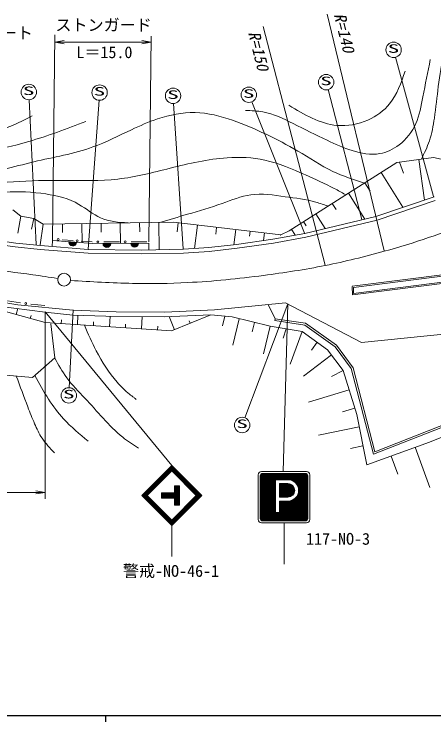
# Model space of a CAD drawing. Units: millimetres, scale not verified. Extents: x 40000 to 680000, y 20000 to 380000.
# Drawn here: x 253787 to 319120, y 204000 to 314170 of the extents above; entities that cross this region are included whole.
import ezdxf
from ezdxf.enums import TextEntityAlignment as Align

# ---------------------------------------------------------------- set-up
doc = ezdxf.new("R2010")
doc.units = ezdxf.units.MM
doc.header["$LTSCALE"] = 1000
for name, color, linetype, lineweight in [('M-BGD', 2, 'Continuous', 13), ('M-BMK', 3, 'Continuous', 13), ('M-TTL', 7, 'Continuous', 13), ('M-TTL-BAND', 7, 'Continuous', 25), ('M-TTL-FRAM', 7, 'Continuous', 13), ('M-TTL-LINE', 7, 'Continuous', 13), ('M-TTL-TXT', 7, 'Continuous', 13)]:
    doc.layers.add(name, color=color, linetype=linetype, lineweight=lineweight)
doc.styles.add('ＭＳ ゴシック', font='')
doc.styles.get('ＭＳ ゴシック').set_extended_font_data('MS Gothic')

# ---------------------------------------------------------------- blocks, each defined once
blk = doc.blocks.new('open_arrow')
at = {"color": 0, "linetype": 'Continuous', "lineweight": -2}
blk.add_lwpolyline([(7.5, 1.25), (0, 0), (7.5, -1.25)], dxfattribs=at)

msp = doc.modelspace()

# ---------------------------------------------------------------- linework, layer by layer
at = {"layer": 'M-BGD'}
for points, knots in [([(262556, 272707), (265776, 272513), (268996, 272319), (272221, 272252), (275086, 272193), (277954, 272235), (280816, 272382), (284755, 272584), (288682, 272984), (292595, 273495), (295822, 273916), (299038, 274411), (302226, 275048), (305307, 275664), (308361, 276412), (311390, 277256), (316040, 278553), (320630, 280079), (325089, 281917), (328728, 283417), (332279, 285125), (335775, 286938), (339536, 288890), (343233, 290963), (346823, 293206), (349549, 294908), (352214, 296708), (354878, 298509)], [0, 0, 0, 0, 1, 1, 1, 2, 2, 2, 3, 3, 3, 4, 4, 4, 5, 5, 5, 6, 6, 6, 7, 7, 7, 8, 8, 8, 9, 9, 9, 9]), ([(165152, 294986), (169838, 294013), (174524, 293041), (179192, 291993), (197547, 287873), (215624, 282580), (233858, 277928), (236755, 277188), (239657, 276465), (242580, 275830), (244780, 275352), (246991, 274924), (249216, 274588), (251704, 274211), (254208, 273949), (256700, 273599), (257967, 273422), (259231, 273221), (260495, 273021)], [0, 0, 0, 0, 1, 1, 1, 2, 2, 2, 3, 3, 3, 4, 4, 4, 5, 5, 5, 6, 6, 6, 6])]:
    msp.add_open_spline(points, degree=3, knots=knots, dxfattribs=at)
at = {"layer": 'M-BMK'}
msp.add_circle((261561, 272829), 1000, dxfattribs=at)
at = {"layer": 'M-TTL'}
for p, q in [((296599, 280458), (313348, 291057)), ((313348, 291057), (319051, 291863)), ((313794, 291120), (314395, 289400)), ((317661, 285238), (316770, 291540)), ((319051, 291863), (328872, 289621)), ((314315, 284101), (310895, 289504)), ((308360, 287900), (309188, 286593)), ((305825, 286296), (308378, 282262)), ((310113, 282673), (319149, 285743)), ((303290, 284692), (303894, 283738)), ((310279, 282096), (319349, 285177)), ((253604, 283714), (254842, 282730)), ((254842, 282730), (254334, 280096)), ((254842, 282730), (256873, 282381)), ((256873, 282381), (256492, 280699)), ((256873, 282381), (258301, 281492)), ((299050, 280048), (310113, 282673)), ((299174, 279460), (310279, 282096)), ((300755, 283088), (302205, 280796)), ((258301, 281492), (257857, 278255)), ((258301, 281492), (278596, 281772)), ((261311, 281534), (261330, 280204)), ((264352, 278571), (264311, 281575)), ((267311, 281616), (267330, 280231)), ((270310, 281657), (270354, 278471)), ((273310, 281699), (273330, 280258)), ((276310, 281740), (276368, 277498)), ((278596, 281772), (295286, 279801)), ((279333, 281685), (279167, 280278)), ((281882, 277687), (282313, 281333)), ((285292, 280981), (285168, 279928)), ((298854, 281885), (299261, 281241)), ((288271, 280629), (287992, 278263)), ((290506, 280365), (290418, 279622)), ((292740, 280102), (292600, 278912)), ((294049, 279121), (299050, 280048)), ((295286, 279801), (296599, 280458)), ((296953, 280681), (297532, 279766)), ((249081, 279256), (254043, 278542)), ((259730, 278001), (259743, 278914)), ((266047, 278445), (259743, 278914)), ((262958, 278920), (261272, 279045)), ((265909, 278702), (264222, 278827)), ((288411, 278310), (294049, 279121)), ((294146, 278529), (299174, 279460)), ((295286, 279801), (295270, 279692)), ((248988, 278663), (253970, 277946)), ((253970, 277946), (257811, 277558)), ((254043, 278542), (257866, 278155)), ((257866, 278155), (265319, 277537)), ((274731, 278497), (266047, 278445)), ((270173, 278715), (267736, 278707)), ((274437, 278728), (272000, 278720)), ((274730, 277464), (274731, 278497)), ((280128, 277576), (284105, 277827)), ((284105, 277827), (288411, 278310)), ((284158, 277229), (288487, 277715)), ((288487, 277715), (294146, 278529)), ((257811, 277558), (265290, 276938)), ((265290, 276938), (273643, 276841)), ((265319, 277537), (273640, 277441)), ((273640, 277441), (280128, 277576)), ((273643, 276841), (280153, 276976)), ((280153, 276976), (284158, 277229)), ((323109, 273948), (306392, 271803)), ((323160, 273753), (306599, 271627)), ((306444, 270476), (323746, 272673)), ((306636, 270702), (323696, 272869)), ((306394, 271760), (306444, 270476)), ((306599, 271627), (306636, 270702)), ((254363, 268943), (247658, 269982)), ((248919, 269013), (258628, 267780)), ((254763, 269225), (252742, 269525)), ((262946, 268071), (254363, 268943)), ((258587, 268806), (256402, 269046)), ((296036, 269211), (284972, 268138)), ((294426, 266755), (293327, 268949)), ((307837, 263076), (296036, 269211)), ((250394, 268450), (258601, 266144)), ((254341, 268324), (254085, 267413)), ((258628, 267780), (262919, 267324)), ((269651, 267837), (262946, 268071)), ((277261, 267770), (269651, 267837)), ((284972, 268138), (277261, 267770)), ((256299, 266790), (256425, 267238)), ((262919, 267324), (268042, 267136)), ((263719, 267294), (263622, 265815)), ((268042, 267136), (277134, 267055)), ((268612, 265489), (268719, 267130)), ((273601, 265163), (273727, 267086)), ((277134, 267055), (284402, 267377)), ((277918, 267090), (278759, 265050)), ((278287, 264856), (284402, 267377)), ((284402, 267377), (287701, 267029)), ((286594, 267146), (286237, 265675)), ((287701, 267029), (293656, 265580)), ((287808, 262616), (288816, 266758)), ((294382, 266458), (294426, 266755)), ((294426, 266755), (299146, 266056)), ((258601, 266144), (278287, 264856)), ((260103, 260645), (259513, 265983)), ((261128, 265978), (261167, 266577)), ((266117, 265652), (266156, 266251)), ((271106, 265326), (271145, 265925)), ((276096, 265000), (276135, 265598)), ((281162, 266041), (281010, 266411)), ((291226, 266171), (290863, 264716)), ((292578, 261266), (293656, 265580)), ((293656, 265580), (298644, 264776)), ((294382, 266458), (299031, 265770)), ((299031, 265770), (303753, 262405)), ((299146, 266056), (303966, 262622)), ((296124, 265182), (295679, 263735)), ((296736, 259698), (298644, 264776)), ((298644, 264776), (302560, 261933)), ((327617, 265088), (307837, 263076)), ((300944, 263106), (300071, 261886)), ((303753, 262405), (306265, 258986)), ((303966, 262622), (306541, 259117)), ((298803, 257810), (303173, 261124)), ((302560, 261933), (305001, 258714)), ((256643, 257615), (260103, 260645)), ((306265, 258986), (309707, 245648)), ((306541, 259117), (309913, 246052)), ((249402, 258205), (256643, 257615)), ((305001, 258714), (303196, 257779)), ((305001, 258714), (307120, 251848)), ((299629, 253762), (305929, 255707)), ((309707, 245648), (333883, 255148)), ((309913, 246052), (333725, 255408)), ((318465, 247557), (334477, 253994)), ((306813, 252840), (304902, 252250)), ((307120, 251848), (308675, 243990)), ((301149, 248643), (307505, 249902)), ((308087, 246959), (306126, 246570)), ((308675, 243990), (318465, 247557)), ((318516, 240470), (316230, 246743)), ((312472, 245373), (313499, 242555))]:
    msp.add_line(p, q, dxfattribs=at)
for centre in [(260639, 279092), (263590, 278873), (266822, 278704), (271086, 278718), (255583, 269135)]:
    msp.add_circle(centre, 150, dxfattribs=at)
for centre, radius, start, end in [((262895, 278680), 600, 175.73942, 355.73942), ((262895, 278680), 550, 175.73942, 355.73942), ((262895, 278680), 500, 175.73942, 355.73942), ((262895, 278680), 450, 175.73942, 355.73942), ((262895, 278680), 400, 175.73942, 355.73942), ((262895, 278680), 350, 175.73942, 355.73942), ((262895, 278680), 300, 175.73942, 355.73942), ((262895, 278680), 250, 175.73942, 355.73942), ((262895, 278680), 200, 175.73942, 355.73942), ((262895, 278680), 150, 175.73942, 355.73942), ((262895, 278680), 100, 175.73942, 355.73942), ((262895, 278680), 50, 175.73942, 355.73942), ((268218, 278458), 600, 180.34549, 0.34549), ((268218, 278458), 550, 180.34549, 0.34549), ((268218, 278458), 500, 180.34549, 0.34549), ((268218, 278458), 450, 180.34549, 0.34549), ((268218, 278458), 400, 180.34549, 0.34549), ((268218, 278458), 350, 180.34549, 0.34549), ((268218, 278458), 300, 180.34549, 0.34549), ((268218, 278458), 250, 180.34549, 0.34549), ((268218, 278458), 200, 180.34549, 0.34549), ((268218, 278458), 150, 180.34549, 0.34549), ((268218, 278458), 100, 180.34549, 0.34549), ((268218, 278458), 50, 180.34549, 0.34549), ((272560, 278484), 600, 180.34549, 0.34549), ((272560, 278484), 550, 180.34549, 0.34549), ((272560, 278484), 500, 180.34549, 0.34549), ((272560, 278484), 450, 180.34549, 0.34549), ((272560, 278484), 400, 180.34549, 0.34549), ((272560, 278484), 350, 180.34549, 0.34549), ((272560, 278484), 300, 180.34549, 0.34549), ((272560, 278484), 250, 180.34549, 0.34549), ((272560, 278484), 200, 180.34549, 0.34549), ((272560, 278484), 150, 180.34549, 0.34549), ((272560, 278484), 100, 180.34549, 0.34549), ((272560, 278484), 50, 180.34549, 0.34549)]:
    msp.add_arc(centre, radius, start, end, dxfattribs=at)
at = {"layer": 'M-TTL-BAND'}
for p, q in [((40000, 205000), (579000, 205000)), ((268000, 205000), (268000, 204000))]:
    msp.add_line(p, q, dxfattribs=at)
at = {"layer": 'M-TTL-FRAM'}
for points, knots in [([(208709, 310772), (210890, 309112), (213071, 307452), (215089, 305612), (217023, 303849), (218806, 301921), (220719, 300123), (221700, 299200), (222716, 298311), (223862, 297590), (224624, 297110), (225444, 296705), (226301, 296464), (227478, 296133), (228727, 296111), (229960, 295995), (231809, 295820), (233624, 295433), (235449, 295338), (237635, 295225), (239835, 295530), (242064, 295573), (244845, 295626), (247670, 295268), (250320, 295807), (252495, 296249), (254551, 297295), (256607, 298341)], [0, 0, 0, 0, 1, 1, 1, 2, 2, 2, 3, 3, 3, 4, 4, 4, 5, 5, 5, 6, 6, 6, 7, 7, 7, 8, 8, 8, 9, 9, 9, 9]), ([(296556, 299983), (298965, 298531), (301375, 297080), (304032, 296848), (305636, 296707), (307331, 297011), (308855, 297692), (310168, 298278), (311353, 299144), (312231, 300224), (313398, 301660), (314020, 303474), (314643, 305288)], [0, 0, 0, 0, 1, 1, 1, 2, 2, 2, 3, 3, 3, 4, 4, 4, 4]), ([(256991, 257919), (257683, 256671), (258375, 255423), (259153, 254224), (259850, 253149), (260616, 252113), (261479, 251171), (262636, 249907), (263965, 248812), (265295, 247717)], [0, 0, 0, 0, 1, 1, 1, 2, 2, 2, 3, 3, 3, 3])]:
    msp.add_open_spline(points, degree=3, knots=knots, dxfattribs=at)
at = {"layer": 'M-TTL-LINE'}
for points, knots in [([(317178, 291598), (317634, 292536), (318090, 293475), (318423, 294456), (318811, 295596), (319033, 296794), (319209, 297993), (319450, 299637), (319604, 301283), (319816, 302924), (320045, 304691), (320342, 306451), (320638, 308211)], [0, 0, 0, 0, 1, 1, 1, 2, 2, 2, 3, 3, 3, 4, 4, 4, 4]), ([(318566, 307104), (318176, 305182), (317786, 303261), (317423, 301316), (317156, 299890), (316903, 298452), (316315, 297136), (315740, 295850), (314845, 294681), (313707, 293813), (312819, 293136), (311784, 292643), (310706, 292455), (309295, 292210), (307812, 292487), (306419, 292920), (305046, 293346), (303761, 293923), (302489, 294528), (300732, 295363), (299002, 296251), (297237, 297136), (295715, 297899), (294166, 298659), (292521, 298958), (291634, 299119), (290720, 299145), (289805, 299172)], [0, 0, 0, 0, 1, 1, 1, 2, 2, 2, 3, 3, 3, 4, 4, 4, 5, 5, 5, 6, 6, 6, 7, 7, 7, 8, 8, 8, 9, 9, 9, 9]), ([(240631, 289756), (242897, 289458), (245163, 289161), (247400, 289275), (250571, 289436), (253683, 290424), (256829, 291175), (259939, 291916), (263083, 292426), (266048, 293497), (268091, 294235), (270050, 295240), (272029, 296171), (273363, 296798), (274707, 297391), (276110, 297860), (277992, 298487), (279980, 298890), (281951, 298845), (283935, 298799), (285901, 298300), (287792, 297649), (289581, 297032), (291303, 296278), (292999, 295467), (294673, 294667), (296322, 293810), (297925, 292863), (299747, 291787), (301510, 290593), (303413, 289697), (304988, 288956), (306659, 288419), (308330, 287881)], [0, 0, 0, 0, 1, 1, 1, 2, 2, 2, 3, 3, 3, 4, 4, 4, 5, 5, 5, 6, 6, 6, 7, 7, 7, 8, 8, 8, 9, 9, 9, 10, 10, 10, 11, 11, 11, 11]), ([(232214, 293501), (235298, 293156), (238383, 292811), (241489, 292652), (243930, 292528), (246384, 292519), (248807, 292793), (251261, 293071), (253682, 293639), (256055, 294341), (259062, 295231), (261992, 296334), (264922, 297437)], [0, 0, 0, 0, 1, 1, 1, 2, 2, 2, 3, 3, 3, 4, 4, 4, 4]), ([(246062, 287368), (248594, 287641), (251126, 287914), (253663, 288078), (256283, 288248), (258909, 288302), (261544, 288290), (264344, 288276), (267154, 288189), (269918, 288501), (272668, 288811), (275373, 289517), (278081, 290189), (281008, 290916), (283938, 291604), (286947, 291808), (288900, 291940), (290887, 291869), (292788, 291456), (294979, 290980), (297058, 290051), (299121, 289134), (300642, 288458), (302155, 287788), (303624, 287023), (304192, 286727), (304753, 286418), (305313, 286108)], [0, 0, 0, 0, 1, 1, 1, 2, 2, 2, 3, 3, 3, 4, 4, 4, 5, 5, 5, 6, 6, 6, 7, 7, 7, 8, 8, 8, 9, 9, 9, 9]), ([(248803, 286103), (249999, 286245), (251196, 286387), (252396, 286460), (254503, 286587), (256621, 286500), (258729, 286178), (260521, 285905), (262305, 285463), (263866, 284560), (265021, 283892), (266053, 282973), (267244, 282449), (268548, 281875), (270042, 281775), (271535, 281674)], [0, 0, 0, 0, 1, 1, 1, 2, 2, 2, 3, 3, 3, 4, 4, 4, 5, 5, 5, 5]), ([(276461, 281742), (277893, 282168), (279325, 282594), (280755, 283012), (282567, 283542), (284376, 284060), (286173, 284701), (287639, 285223), (289097, 285827), (290606, 286038), (292351, 286282), (294164, 286001), (295954, 285756), (297578, 285534), (299183, 285341), (300739, 284912), (301402, 284729), (302056, 284504), (302710, 284279)], [0, 0, 0, 0, 1, 1, 1, 2, 2, 2, 3, 3, 3, 4, 4, 4, 5, 5, 5, 6, 6, 6, 6]), ([(264720, 265743), (265306, 264405), (265893, 263066), (266567, 261766), (267469, 260025), (268529, 258354), (269817, 256875), (270403, 256202), (271035, 255570), (271726, 255010), (271842, 254916), (271959, 254824), (272082, 254738), (272205, 254653), (272333, 254574), (272450, 254481), (272563, 254393), (272667, 254292), (272770, 254191)], [0, 0, 0, 0, 1, 1, 1, 2, 2, 2, 3, 3, 3, 4, 4, 4, 5, 5, 5, 6, 6, 6, 6]), ([(260095, 260638), (260677, 259586), (261260, 258534), (261968, 257574), (262809, 256435), (263826, 255426), (264800, 254388), (265763, 253361), (266683, 252306), (267632, 251266), (268591, 250216), (269579, 249183), (270690, 248305), (271475, 247685), (272321, 247142), (273168, 246599)], [0, 0, 0, 0, 1, 1, 1, 2, 2, 2, 3, 3, 3, 4, 4, 4, 5, 5, 5, 5]), ([(254115, 257821), (254710, 256219), (255305, 254617), (255917, 253024), (256255, 252148), (256597, 251274), (256972, 250407), (257308, 249629), (257671, 248856), (258135, 248154), (258682, 247325), (259372, 246594), (260061, 245864)], [0, 0, 0, 0, 1, 1, 1, 2, 2, 2, 3, 3, 3, 4, 4, 4, 4])]:
    msp.add_open_spline(points, degree=3, knots=knots, dxfattribs=at)
at = {"layer": 'M-TTL-TXT'}
for p, q in [((311381, 277331), (302502, 314170)), ((302202, 275083), (292568, 312267)), ((259743, 278914), (260114, 310936)), ((274742, 278741), (275113, 310720)), ((275102, 309807), (260101, 309805)), ((319090, 285803), (313175, 307464)), ((307929, 282225), (302657, 302422)), ((257238, 278306), (256126, 300847)), ((265289, 277582), (266995, 300764)), ((280113, 277625), (278607, 300251)), ((298984, 280095), (290761, 300506)), ((296371, 269050), (289710, 251331)), ((295660, 242977), (296371, 269050)), ((258623, 267824), (258623, 238714)), ((258623, 267824), (278318, 243896)), ((262952, 268117), (262360, 256018)), ((273651, 239229), (278318, 243896)), ((273793, 239229), (278318, 243754)), ((273934, 239229), (278318, 243613)), ((278318, 243896), (282985, 239229)), ((278318, 243754), (282844, 239229)), ((278318, 243613), (282702, 239229)), ((274076, 239229), (278318, 243471)), ((274146, 239158), (278389, 243401)), ((274217, 239087), (278460, 243330)), ((274288, 239017), (278530, 243259)), ((278106, 243259), (282349, 239017)), ((278177, 243330), (282420, 239087)), ((278248, 243401), (282490, 239158)), ((278318, 243471), (282561, 239229)), ((291795, 235477), (291795, 242477)), ((292108, 242377), (299483, 242377)), ((292149, 242477), (299442, 242477)), ((292231, 242577), (299360, 242577)), ((292295, 242977), (299295, 242977)), ((292495, 242677), (299095, 242677)), ((299795, 235477), (299795, 242477)), ((292095, 242277), (292095, 235677)), ((292095, 242277), (299495, 242277)), ((292095, 242177), (299495, 242177)), ((292095, 242077), (299495, 242077)), ((292095, 241977), (299495, 241977)), ((292095, 241877), (299495, 241877)), ((292095, 241777), (299495, 241777)), ((292095, 241677), (294474, 241677)), ((292095, 241577), (294474, 241577)), ((292095, 241477), (294474, 241477)), ((292095, 241377), (294474, 241377)), ((292095, 241277), (294474, 241277)), ((294474, 241698), (296411, 241698)), ((294474, 241698), (294474, 236609)), ((296673, 241677), (299495, 241677)), ((297033, 241577), (299495, 241577)), ((297239, 241477), (299495, 241477)), ((297393, 241377), (299495, 241377)), ((297517, 241277), (299495, 241277)), ((299495, 242277), (299495, 235677)), ((278740, 240729), (279540, 240729)), ((278740, 240729), (278740, 237729)), ((278840, 240729), (278840, 237729)), ((278940, 240729), (278940, 237729)), ((279040, 240729), (279040, 237729)), ((279140, 240729), (279140, 237729)), ((279240, 240729), (279240, 237729)), ((279340, 240729), (279340, 237729)), ((279440, 240729), (279440, 237729)), ((279540, 240729), (279540, 237729)), ((292095, 241177), (294474, 241177)), ((292095, 241077), (294474, 241077)), ((292095, 240977), (294474, 240977)), ((292095, 240877), (294474, 240877)), ((292095, 240777), (294474, 240777)), ((292095, 240677), (294474, 240677)), ((292095, 240577), (294474, 240577)), ((292095, 240477), (294474, 240477)), ((292095, 240377), (294474, 240377)), ((292095, 240277), (294474, 240277)), ((292095, 240177), (294474, 240177)), ((295074, 241098), (295074, 238972)), ((295074, 241098), (296411, 241098)), ((295074, 241072), (296645, 241072)), ((295074, 240972), (296913, 240972)), ((295074, 240872), (297066, 240872)), ((295074, 240772), (297177, 240772)), ((295074, 240672), (297262, 240672)), ((295074, 240572), (297328, 240572)), ((295074, 240472), (297380, 240472)), ((295074, 240372), (297419, 240372)), ((295074, 240272), (297447, 240272)), ((295074, 240172), (297465, 240172)), ((297620, 241177), (299495, 241177)), ((297707, 241077), (299495, 241077)), ((297781, 240977), (299495, 240977)), ((297845, 240877), (299495, 240877)), ((297899, 240777), (299495, 240777)), ((297945, 240677), (299495, 240677)), ((297983, 240577), (299495, 240577)), ((298014, 240477), (299495, 240477)), ((298038, 240377), (299495, 240377)), ((298056, 240277), (299495, 240277)), ((298068, 240177), (299495, 240177)), ((215250, 239714), (258623, 239714)), ((273651, 239229), (278318, 234562)), ((273793, 239229), (278318, 234703)), ((273934, 239229), (278318, 234845)), ((274076, 239229), (278318, 234986)), ((274146, 239299), (278389, 235057)), ((274217, 239370), (278460, 235128)), ((274288, 239441), (278530, 235198)), ((276719, 239629), (278740, 239629)), ((276719, 239629), (276719, 238829)), ((276719, 239529), (278740, 239529)), ((276719, 239429), (278740, 239429)), ((276719, 239329), (278740, 239329)), ((276719, 239229), (278740, 239229)), ((276719, 239129), (278740, 239129)), ((278106, 235198), (282349, 239441)), ((278177, 235128), (282420, 239370)), ((278248, 235057), (282490, 239299)), ((278318, 234986), (282561, 239229)), ((278318, 234845), (282702, 239229)), ((278318, 234703), (282844, 239229)), ((278318, 234562), (282985, 239229)), ((292095, 240077), (294474, 240077)), ((292095, 239977), (294474, 239977)), ((292095, 239877), (294474, 239877)), ((292095, 239777), (294474, 239777)), ((292095, 239677), (294474, 239677)), ((292095, 239577), (294474, 239577)), ((292095, 239477), (294474, 239477)), ((292095, 239377), (294474, 239377)), ((292095, 239277), (294474, 239277)), ((292095, 239177), (294474, 239177)), ((292095, 239077), (294474, 239077)), ((295074, 240072), (297473, 240072)), ((295074, 239972), (297472, 239972)), ((295074, 239872), (297461, 239872)), ((295074, 239772), (297441, 239772)), ((295074, 239672), (297410, 239672)), ((295074, 239572), (297368, 239572)), ((295074, 239472), (297313, 239472)), ((295074, 239372), (297242, 239372)), ((295074, 239272), (297151, 239272)), ((295074, 239172), (297031, 239172)), ((295074, 239072), (296861, 239072)), ((297474, 240035), (297474, 240035)), ((297770, 239077), (299495, 239077)), ((297836, 239177), (299495, 239177)), ((297891, 239277), (299495, 239277)), ((297938, 239377), (299495, 239377)), ((297978, 239477), (299495, 239477)), ((298010, 239577), (299495, 239577)), ((298035, 239677), (299495, 239677)), ((298054, 239777), (299495, 239777)), ((298066, 239877), (299495, 239877)), ((298073, 240077), (299495, 240077)), ((298073, 239977), (299495, 239977)), ((298074, 240035), (298074, 240035)), ((276719, 239029), (278740, 239029)), ((276719, 238929), (278740, 238929)), ((276719, 238829), (278740, 238829)), ((292095, 238977), (294474, 238977)), ((292095, 238877), (294474, 238877)), ((292095, 238777), (294474, 238777)), ((292095, 238677), (294474, 238677)), ((292095, 238577), (294474, 238577)), ((292095, 238477), (294474, 238477)), ((292095, 238377), (294474, 238377)), ((292095, 238277), (294474, 238277)), ((292095, 238177), (294474, 238177)), ((292095, 238077), (294474, 238077)), ((292095, 237977), (294474, 237977)), ((295074, 238972), (296411, 238972)), ((295074, 238372), (295074, 236609)), ((295074, 238372), (296411, 238372)), ((295074, 238277), (299495, 238277)), ((295074, 238177), (299495, 238177)), ((295074, 238077), (299495, 238077)), ((295074, 237977), (299495, 237977)), ((296544, 238377), (299495, 238377)), ((296993, 238477), (299495, 238477)), ((297211, 238577), (299495, 238577)), ((297371, 238677), (299495, 238677)), ((297499, 238777), (299495, 238777)), ((297605, 238877), (299495, 238877)), ((297694, 238977), (299495, 238977)), ((278740, 237729), (279540, 237729)), ((292095, 237877), (294474, 237877)), ((292095, 237777), (294474, 237777)), ((292095, 237677), (294474, 237677)), ((292095, 237577), (294474, 237577)), ((292095, 237477), (294474, 237477)), ((292095, 237377), (294474, 237377)), ((292095, 237277), (294474, 237277)), ((292095, 237177), (294474, 237177)), ((292095, 237077), (294474, 237077)), ((292095, 236977), (294474, 236977)), ((292095, 236877), (294474, 236877)), ((295074, 237877), (299495, 237877)), ((295074, 237777), (299495, 237777)), ((295074, 237677), (299495, 237677)), ((295074, 237577), (299495, 237577)), ((295074, 237477), (299495, 237477)), ((295074, 237377), (299495, 237377)), ((295074, 237277), (299495, 237277)), ((295074, 237177), (299495, 237177)), ((295074, 237077), (299495, 237077)), ((295074, 236977), (299495, 236977)), ((295074, 236877), (299495, 236877)), ((292095, 236777), (294474, 236777)), ((292095, 236677), (294474, 236677)), ((292095, 236577), (299495, 236577)), ((292095, 236477), (299495, 236477)), ((292095, 236377), (299495, 236377)), ((292095, 236277), (299495, 236277)), ((292095, 236177), (299495, 236177)), ((292095, 236077), (299495, 236077)), ((292095, 235977), (299495, 235977)), ((292095, 235877), (299495, 235877)), ((292095, 235777), (299495, 235777)), ((294474, 236609), (295074, 236609)), ((295074, 236777), (299495, 236777)), ((295074, 236677), (299495, 236677)), ((292095, 235677), (299495, 235677)), ((292108, 235577), (299483, 235577)), ((292149, 235477), (299442, 235477)), ((292231, 235377), (299360, 235377)), ((292295, 234977), (299295, 234977)), ((292495, 235277), (299095, 235277)), ((295795, 234977), (295795, 228563)), ((278318, 234562), (278318, 229766))]:
    msp.add_line(p, q, dxfattribs=at)
for centre in [(312858, 308622), (302354, 303583), (256067, 302046), (267084, 301960), (278527, 301448), (290313, 301619), (262301, 254819), (289288, 250207)]:
    msp.add_circle(centre, 1200, dxfattribs=at)
for centre, radius, start, end in [((292295, 242477), 500, 90, 180), ((292495, 242277), 400, 90, 180), ((299095, 242277), 400, 0, 90), ((299295, 242477), 500, 0, 90), ((296411, 240035), 1663, 0, 90), ((296411, 240035), 1063, 0, 90), ((296411, 240035), 1663, 270, 0), ((296411, 240035), 1063, 270, 0), ((292295, 235477), 500, 180, 270), ((292495, 235677), 400, 180, 270), ((299095, 235677), 400, 270, 0), ((299295, 235477), 500, 270, 0)]:
    msp.add_arc(centre, radius, start, end, dxfattribs=at)

# ---------------------------------------------------------------- block references
at = {"layer": 'M-TTL-TXT', "xscale": 193, "yscale": 193}
msp.add_blockref('open_arrow', (260101, 309805), dxfattribs=at)
at = {"layer": 'M-TTL-TXT', "xscale": 193, "yscale": 193, "rotation": 180}
for p in [(275102, 309807), (258623, 239714)]:
    msp.add_blockref('open_arrow', p, dxfattribs=at)

# ---------------------------------------------------------------- texts
at = {"layer": 'M-TTL-TXT', "style": 'ＭＳ ゴシック'}
for s, p in [('ストンガード', (260217, 311022)), ('コンクリート', (241717, 309772)), ('L＝15.0', (263467, 306772)), ('117-NO-3', (299217, 231022)), ('警戒-NO-46-1', (270717, 226022))]:
    msp.add_text(s, height=1833, dxfattribs=at).set_placement(p, align=Align.BOTTOM_LEFT)
at = {"layer": 'M-TTL-TXT', "style": 'ＭＳ ゴシック', "oblique": 15}
for s, p in [('R=140', (303004, 313971)), ('R=150', (289664, 311154))]:
    msp.add_text(s, height=1833, rotation=283.952, dxfattribs=at).set_placement(p, align=Align.BOTTOM_LEFT)
at = {"layer": 'M-TTL-TXT', "style": 'ＭＳ ゴシック', "width": 2}
for p in [(311940, 307759), (301436, 302720), (255148, 301183), (266165, 301098), (277609, 300585), (289394, 300756), (261383, 253956), (288369, 249345)]:
    msp.add_text('S', height=1320, dxfattribs=at).set_placement(p, align=Align.BOTTOM_LEFT)

doc.saveas('drawing.dxf')
